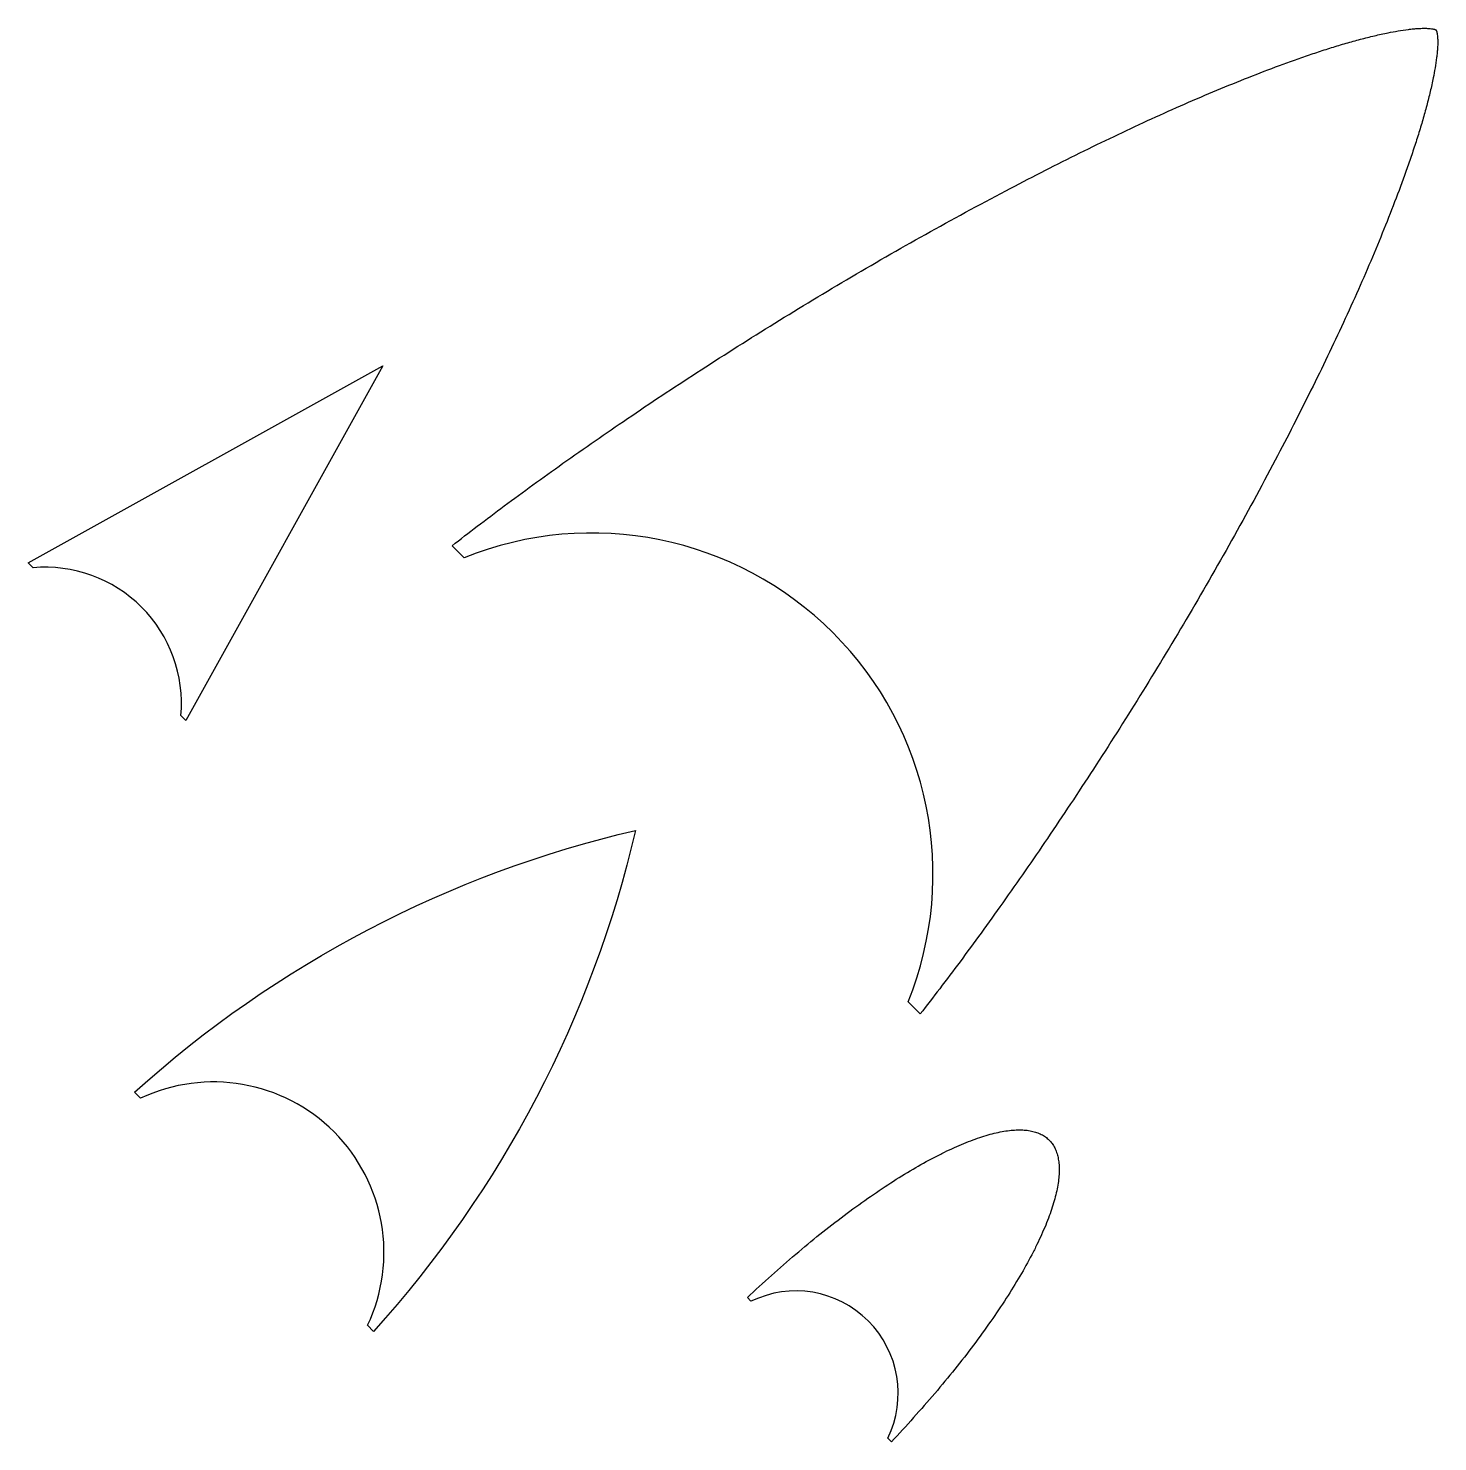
# Model space of a CAD drawing. Header units: millimetres. Extents: x 0 to 299, y 0 to 300.
import ezdxf

# ---------------------------------------------------------------- set-up
doc = ezdxf.new("R2010")
doc.units = ezdxf.units.MM
doc.layers.add('FS_MARK', color=7, linetype='Continuous')

msp = doc.modelspace()

# ---------------------------------------------------------------- linework, layer by layer
at = {"layer": 'FS_MARK'}
for points in [[(298.77, 299.64, -0.081649), (298.83, 299.54, -0.034985), (298.89, 299.38, -0.019231), (298.95, 299.18, -0.012502), (299, 298.95, -0.016604), (299.07, 298.41, -0.013939), (299.11, 297.86, -0.015392), (299.13, 296.92, -0.011691), (299.1, 295.91, -0.00915), (299.02, 294.86, -0.007344), (298.9, 293.77, -0.011007), (298.57, 291.57, -0.00793), (298.18, 289.48, -0.007952), (297.54, 286.57, -0.006866), (296.8, 283.59, -0.005934), (295.96, 280.56, -0.005127), (295.02, 277.47, -0.00442), (294.01, 274.34, -0.003794), (292.94, 271.18, -0.005946), (290.62, 264.8, -0.005194), (288.05, 258.18, -0.004741), (285.27, 251.42, -0.004334), (282.29, 244.54, -0.003969), (279.12, 237.53, -0.003639), (275.77, 230.4, -0.003341), (272.23, 223.16, -0.00307), (268.53, 215.81, -0.002823), (264.66, 208.35, -0.006477), (255.39, 191.28, -0.005854), (245.76, 174.54, -0.005421), (235.92, 158.3, -0.005161), (226.05, 142.73, -0.005078), (216.28, 128.03, -0.0052), (206.8, 114.35, -0.002731), (202.21, 107.96, -0.002873), (197.75, 101.89, -0.003073), (193.44, 96.16, -0.003349), (189.3, 90.81), (186.74, 93.37, 0.662034), (92.5, 187.6), (89.94, 190.16, -0.003349), (95.3, 194.31, -0.003073), (101.02, 198.62, -0.002873), (107.09, 203.08, -0.002731), (113.48, 207.66, -0.0052), (127.16, 217.15, -0.005078), (141.87, 226.91, -0.005161), (157.43, 236.79, -0.005421), (173.67, 246.63, -0.005854), (190.42, 256.26, -0.006477), (207.49, 265.52, -0.002823), (214.94, 269.39, -0.00307), (222.29, 273.1, -0.003341), (229.54, 276.63, -0.003639), (236.67, 279.99, -0.003969), (243.67, 283.16, -0.004334), (250.56, 286.14, -0.004741), (257.31, 288.92, -0.005194), (263.93, 291.49, -0.005946), (270.31, 293.8, -0.003794), (273.47, 294.88, -0.00442), (276.6, 295.89, -0.005127), (279.69, 296.82, -0.005934), (282.73, 297.67, -0.006866), (285.7, 298.41, -0.007952), (288.61, 299.05, -0.00793), (290.71, 299.44, -0.011007), (292.9, 299.76, -0.007344), (293.99, 299.88, -0.00915), (295.05, 299.96, -0.011691), (296.05, 300, -0.015392), (296.99, 299.98, -0.013939), (297.54, 299.94, -0.016604), (298.08, 299.86, -0.012502), (298.32, 299.81, -0.019231), (298.52, 299.76, -0.034985), (298.67, 299.7, -0.081649)], [(75.22, 228.33), (33.43, 153.1), (32.41, 154.13, 0.466742), (1.02, 185.51), (0, 186.54)], [(128.87, 129.74, -0.127095), (73.3, 23.43), (72.02, 24.71, 0.703981), (23.84, 72.89), (22.56, 74.17, -0.127095)], [(216.65, 64.04, -0.040169), (217.3, 63.27, -0.038346), (217.84, 62.39, -0.035167), (218.25, 61.4, -0.0313), (218.55, 60.3, -0.027333), (218.74, 59.1, -0.023635), (218.8, 57.79, -0.020379), (218.74, 56.38, -0.017602), (218.57, 54.87, -0.015275), (218.27, 53.26, -0.013341), (217.86, 51.57, -0.011735), (217.33, 49.78, -0.010402), (216.69, 47.92, -0.00929), (215.93, 45.97, -0.00836), (215.05, 43.94, -0.007577), (214.07, 41.85, -0.006915), (212.97, 39.68, -0.012212), (210.47, 35.17, -0.010563), (207.56, 30.45, -0.009343), (204.27, 25.56, -0.008437), (200.63, 20.53, -0.007765), (196.66, 15.42, -0.007276), (192.41, 10.27, -0.006934), (187.9, 5.11, -0.006717), (183.19, 0), (182.42, 0.77, 0.713659), (153.38, 29.81), (152.61, 30.58, -0.006717), (157.72, 35.29, -0.006934), (162.87, 39.8, -0.007276), (168.03, 44.05, -0.007765), (173.14, 48.02, -0.008437), (178.17, 51.66, -0.009343), (183.06, 54.95, -0.010563), (187.78, 57.86, -0.012212), (192.29, 60.36, -0.006915), (194.46, 61.46, -0.007577), (196.55, 62.44, -0.00836), (198.58, 63.32, -0.00929), (200.52, 64.08, -0.010402), (202.39, 64.72, -0.011735), (204.18, 65.25, -0.013341), (205.87, 65.66, -0.015275), (207.48, 65.96, -0.017602), (208.99, 66.13, -0.020379), (210.4, 66.19, -0.023635), (211.71, 66.13, -0.027333), (212.91, 65.94, -0.0313), (214.01, 65.64, -0.035167), (215, 65.23, -0.038346), (215.88, 64.69, -0.040169)]]:
    msp.add_lwpolyline(points, format="xyb", close=True, dxfattribs=at)

doc.saveas('drawing.dxf')
